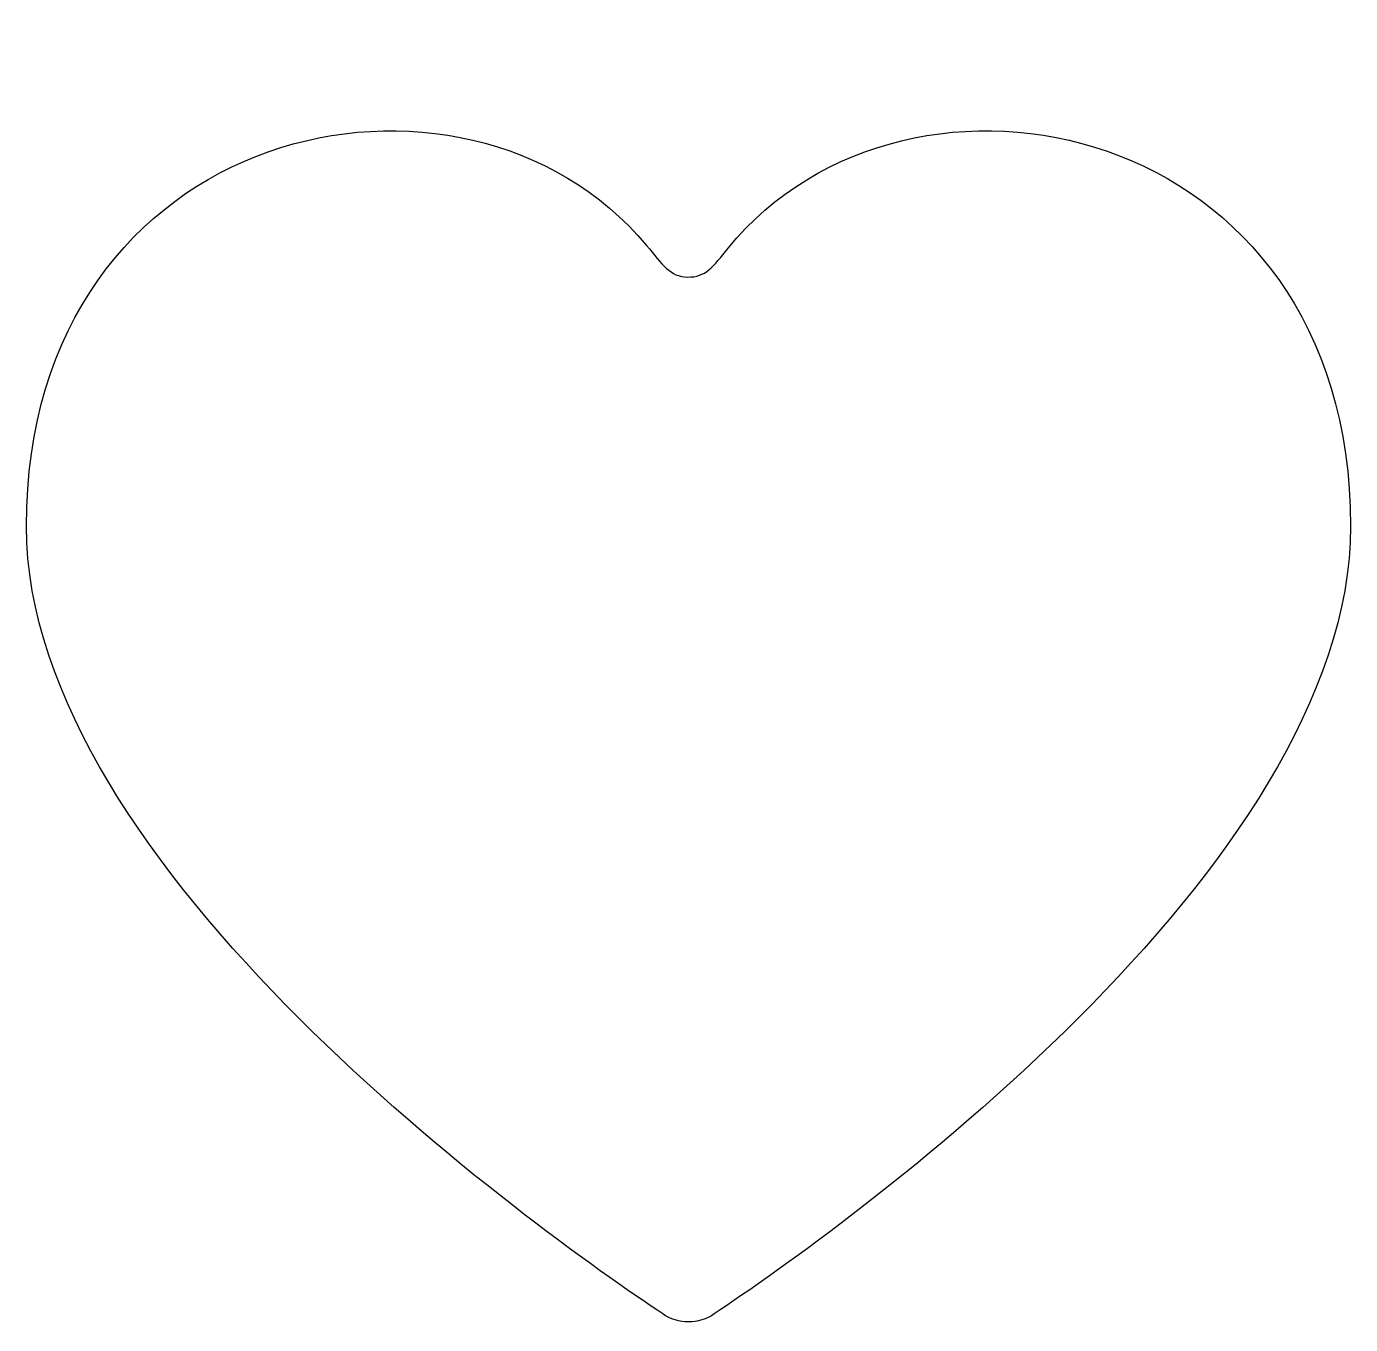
# Model space of a CAD drawing. Header units: millimetres. Extents: x -18 to 18, y -0.1 to 35.1.
import ezdxf

# ---------------------------------------------------------------- set-up
doc = ezdxf.new("R2010")
doc.units = ezdxf.units.MM
doc.layers.get('0').update_dxf_attribs({"linetype": 'CONTINUOUS'})

msp = doc.modelspace()

# ---------------------------------------------------------------- linework, layer by layer
at = {"color": 7}
msp.add_lwpolyline([(0.699919, 0.202331), (0.699919, 0.198627)], dxfattribs=at)
for points in [[(-17.959698, 21.56464), (-17.959698, 32.579864), (-6.074043, 35.101072), (-1.140347, 29.183888)], [(1.077895, 29.109276), (5.973539, 35.12199), (17.958705, 32.62588), (17.958705, 21.56464)], [(-1.140347, 29.183888), (-0.700762, 28.656659), (-0.510209, 28.335511), (-0.023594, 28.325484)], [(-0.023594, 28.325484), (0.463016, 28.31543), (0.663887, 28.600806), (1.077895, 29.109276)], [(-0.7009, 0.198733), (-4.01618, 2.413084), (-17.959698, 12.26724), (-17.959698, 21.56464)], [(17.958705, 21.56464), (17.958705, 12.265441), (4.015184, 2.413084), (0.699919, 0.202331)], [(0.699919, 0.198733), (0.276842, -0.08749), (-0.277824, -0.08749), (-0.7009, 0.198733)]]:
    msp.add_open_spline(points, degree=3, dxfattribs=at)

doc.saveas('drawing.dxf')
